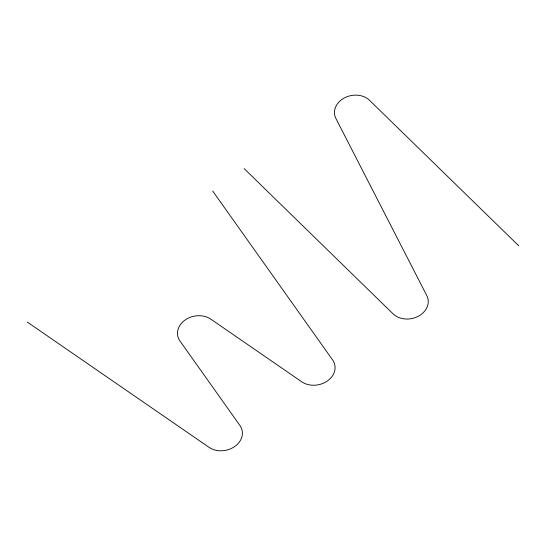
<?xml version="1.0" encoding="UTF-8"?>
<svg xmlns="http://www.w3.org/2000/svg" width="546" height="546" viewBox="0 0 546 546"><rect width="100%" height="100%" fill="white"/><g stroke="black" fill="none" stroke-linecap="round" stroke-linejoin="round"><path stroke-width="0.82" d="M27.3 322.085L209.036 447.338A20.004 16.121 -11.2 0 0 234.794 446.464A20.004 16.121 -11.2 0 0 239.933 425.484L179.955 341.011A20.004 16.121 -11.2 0 1 185.087 320.031A20.004 16.121 -11.2 0 1 210.845 319.157L301.713 381.784A20.004 16.121 -11.2 0 0 327.47 380.917A20.004 16.121 -11.2 0 0 332.61 359.937L212.653 190.984M518.7 245.768L369.505 100.28A19.752 15.916 -11.2 0 0 344.082 98.082A19.752 15.916 -11.2 0 0 336.008 118.707L426.829 295.666A19.799 15.957 -11.2 0 1 418.605 316.086A19.799 15.957 -11.2 0 1 393.332 314.093L244.137 168.598"/></g></svg>
